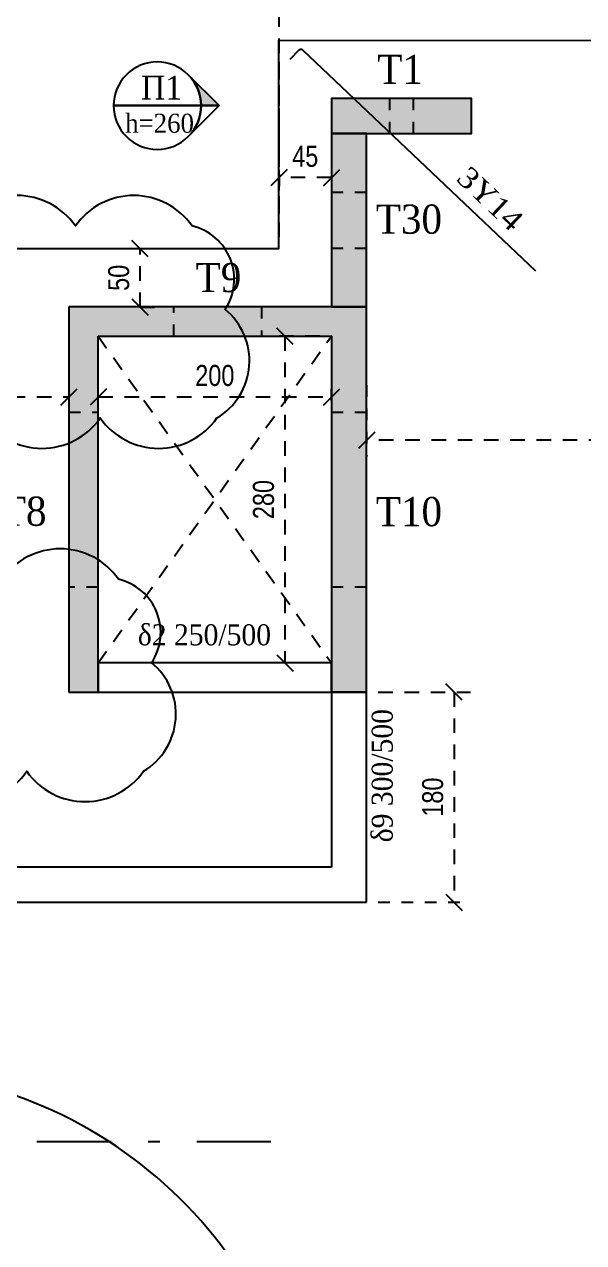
# Model space of a CAD drawing. Header units: millimetres. Extents: x -2171 to 1563, y -1758 to -1505.
# Drawn here: x 640.88 to 645.67, y -1607.43 to -1596.99 of the extents above; entities that cross this region are included whole.
import ezdxf

# ---------------------------------------------------------------- set-up
doc = ezdxf.new("R2010")
doc.units = ezdxf.units.MM
doc.header["$PDMODE"] = 32
for name, pattern in [('DASHDOT', [25.4, 12.7, -6.35, 0, -6.35]), ('DASHED2', [0.375, 0.25, -0.125]), ('DOT', [0.025, 0, -0.025]), ('HIDDEN', [0.375, 0.25, -0.125]), ('HIDDEN2', [0.1875, 0.125, -0.0625])]:
    doc.linetypes.add(name, pattern=pattern)
doc.layers.get('Defpoints').update_dxf_attribs({"color": 6})
doc.layers.add('A-ANNO-DIMS', color=1, linetype='Continuous', lineweight=9)
for name, color, linetype in [('athinas comments', 10, 'Continuous'), ('DIASTASEIS', 7, 'Continuous'), ('Fill_Col', 7, 'Continuous'), ('Geo_Beam', 7, 'Continuous'), ('Geo_Col', 7, 'Continuous'), ('Geo_Lines', 7, 'Continuous'), ('Rods_Slab_0', 7, 'Continuous'), ('Sect_Line_Symbol', 7, 'Continuous'), ('Text_Beam', 7, 'Continuous'), ('Text_Col_-1', 7, 'Continuous'), ('Text_Reinf_Slab_0', 7, 'Continuous'), ('Text_Slab', 7, 'Continuous')]:
    doc.layers.add(name, color=color, linetype=linetype)
doc.styles.add('1-100', font='arial.ttf', dxfattribs={"width": 0.8})
doc.styles.add('S1TmsNwRmn1088_b_934_161', font='times.ttf', dxfattribs={"width": 0.933629, "height": 0.10875})
doc.styles.add('S1TmsNwRmn11_b_1089_161', font='times.ttf', dxfattribs={"width": 1.089234, "height": 0.001087})
doc.styles.add('S1TmsNwRmn11_b_934_161', font='times.ttf', dxfattribs={"width": 0.933629, "height": 0.001087})
doc.styles.add('S1TmsNwRmn1359_b_934_161', font='times.ttf', dxfattribs={"width": 0.933629, "height": 0.135937})
doc.dimstyles.new('Copy of 1-100', dxfattribs={"dimtxt": 0.18, "dimasz": 0.14, "dimexe": 0.14, "dimexo": 0.1, "dimgap": 0.09, "dimtad": 1, "dimdec": 0, "dimlfac": 100, "dimrnd": 5, "dimzin": 5, "dimdsep": 46, "dimtxsty": '1-100', "dimblk": 'OBLIQUE', "dimcen": 0.09, "dimclrd": 1, "dimclre": 1, "dimclrt": 2, "dimadec": 0, "dimazin": 0, "dimtfac": 1, "dimtdec": 0, "dimtix": 1, "dimtmove": 2, "dimatfit": 3, "dimfxl": 5, "dimfxlon": 1, "dimtolj": 1, "dimtzin": 5, "dimarcsym": 0})

# ---------------------------------------------------------------- blocks, each defined once
blk = doc.blocks.new('Label_Όροφος 6-RC_XSN2633_1254')
at = {"layer": 'Text_Slab'}
blk.add_hatch(color=174, dxfattribs=at).paths.add_polyline_path([(0.1768, 0.1768, -0.198912), (0.25, 0), (0.3536, 0)])
at = {"layer": 'Text_Slab', "color": 174}
for points in [[(-0.25, 0, 0.414214), (0, -0.25, 0.414214), (0.25, 0, 0.414214), (0, 0.25, 0.414214)], [(0.1768, 0.1768, -0.198912), (0.25, 0), (0.3536, 0)], [(0.25, 0, -0.198912), (0.1768, -0.1768), (0.3536, 0)]]:
    blk.add_lwpolyline(points, format="xyb", close=True, dxfattribs=at)
blk.add_lwpolyline([(0.25, 0), (-0.25, 0)], close=True, dxfattribs=at)
blk = doc.blocks.new('_Oblique')
at = {"color": 0, "linetype": 'ByBlock', "lineweight": -2}
blk.add_line((-0.5, -0.5), (0.5, 0.5), dxfattribs=at)
blk = doc.blocks.new('*D314')
at = {"layer": 'A-ANNO-DIMS', "color": 1, "linetype": 'HIDDEN', "lineweight": -2, "ltscale": 0.5, "transparency": 16777216}
blk.add_line((643.408, -1599.662), (642.968, -1599.662), dxfattribs=at)
at = {"layer": 'A-ANNO-DIMS', "color": 1, "linetype": 'DASHED2', "lineweight": -2, "ltscale": 0.5, "transparency": 16777216}
blk.add_line((643.108, -1599.662), (643.108, -1602.462), dxfattribs=at)
at = {"layer": 'A-ANNO-DIMS', "color": 1, "linetype": 'HIDDEN2', "lineweight": -2, "ltscale": 0.5, "transparency": 16777216}
blk.add_line((643.407, -1602.462), (642.968, -1602.462), dxfattribs=at)
at = {"layer": 'Defpoints', "color": 0, "ltscale": 0.5, "transparency": 16777216}
for p in [(643.508, -1599.662), (643.108, -1602.462), (643.507, -1602.462)]:
    blk.add_point(p, dxfattribs=at)
at = {"layer": 'A-ANNO-DIMS', "color": 1, "lineweight": -2, "ltscale": 0.5, "transparency": 16777216, "xscale": 0.14, "yscale": 0.14, "zscale": 0.14}
for p, rotation in [((643.108, -1599.662), 90), ((643.108, -1602.462), 270)]:
    blk.add_blockref('_Oblique', p, dxfattribs=dict(at, rotation=rotation))
at = {"layer": 'A-ANNO-DIMS', "color": 2, "ltscale": 0.5, "transparency": 16777216, "insert": (642.926, -1601.062), "char_height": 0.18, "attachment_point": 5, "rotation": 90, "style": '1-100'}
blk.add_mtext('\\A1;280', dxfattribs=at)
blk = doc.blocks.new('*D315')
at = {"layer": 'A-ANNO-DIMS', "color": 1, "linetype": 'HIDDEN2', "lineweight": -2, "ltscale": 0.5, "transparency": 16777216}
blk.add_line((641.258, -1600.212), (641.258, -1600.042), dxfattribs=at)
at = {"layer": 'A-ANNO-DIMS', "color": 1, "linetype": 'HIDDEN', "lineweight": -2, "ltscale": 0.5, "transparency": 16777216}
blk.add_line((637.608, -1600.152), (637.608, -1600.322), dxfattribs=at)
at = {"layer": 'A-ANNO-DIMS', "color": 1, "linetype": 'DASHED2', "lineweight": -2, "ltscale": 0.5, "transparency": 16777216}
blk.add_line((637.608, -1600.182), (641.258, -1600.182), dxfattribs=at)
at = {"layer": 'Defpoints', "color": 0, "ltscale": 0.5, "transparency": 16777216}
for p in [(637.608, -1600.052), (641.258, -1600.182), (641.258, -1600.312)]:
    blk.add_point(p, dxfattribs=at)
at = {"layer": 'A-ANNO-DIMS', "color": 1, "lineweight": -2, "ltscale": 0.5, "transparency": 16777216, "xscale": 0.14, "yscale": 0.14, "zscale": 0.14, "rotation": 180}
blk.add_blockref('_Oblique', (637.608, -1600.182), dxfattribs=at)
at = {"layer": 'A-ANNO-DIMS', "color": 1, "lineweight": -2, "ltscale": 0.5, "transparency": 16777216, "xscale": 0.14, "yscale": 0.14, "zscale": 0.14}
blk.add_blockref('_Oblique', (641.258, -1600.182), dxfattribs=at)
at = {"layer": 'A-ANNO-DIMS', "color": 2, "ltscale": 0.5, "transparency": 16777216, "insert": (639.433, -1600), "char_height": 0.18, "attachment_point": 5, "style": '1-100'}
blk.add_mtext('\\A1;365', dxfattribs=at)
blk = doc.blocks.new('*D316')
at = {"layer": 'A-ANNO-DIMS', "color": 1, "linetype": 'HIDDEN', "lineweight": -2, "ltscale": 0.5, "transparency": 16777216}
blk.add_line((641.508, -1600.212), (641.508, -1600.042), dxfattribs=at)
at = {"layer": 'A-ANNO-DIMS', "color": 1, "linetype": 'HIDDEN2', "lineweight": -2, "ltscale": 0.5, "transparency": 16777216}
blk.add_line((643.508, -1600.212), (643.508, -1600.042), dxfattribs=at)
at = {"layer": 'A-ANNO-DIMS', "color": 1, "linetype": 'DASHED2', "lineweight": -2, "ltscale": 0.5, "transparency": 16777216}
blk.add_line((641.508, -1600.182), (643.508, -1600.182), dxfattribs=at)
at = {"layer": 'Defpoints', "color": 0, "ltscale": 0.5, "transparency": 16777216}
for p in [(643.508, -1600.182), (641.508, -1600.312), (643.508, -1600.312)]:
    blk.add_point(p, dxfattribs=at)
at = {"layer": 'A-ANNO-DIMS', "color": 1, "lineweight": -2, "ltscale": 0.5, "transparency": 16777216, "xscale": 0.14, "yscale": 0.14, "zscale": 0.14, "rotation": 180}
blk.add_blockref('_Oblique', (641.508, -1600.182), dxfattribs=at)
at = {"layer": 'A-ANNO-DIMS', "color": 1, "lineweight": -2, "ltscale": 0.5, "transparency": 16777216, "xscale": 0.14, "yscale": 0.14, "zscale": 0.14}
blk.add_blockref('_Oblique', (643.508, -1600.182), dxfattribs=at)
at = {"layer": 'A-ANNO-DIMS', "color": 2, "ltscale": 0.5, "transparency": 16777216, "insert": (642.508, -1600), "char_height": 0.18, "attachment_point": 5, "style": '1-100'}
blk.add_mtext('\\A1;200', dxfattribs=at)
blk = doc.blocks.new('*D820')
at = {"layer": 'Defpoints', "color": 0, "ltscale": 0.5, "transparency": 16777216}
for p in [(643.808, -1599.983), (655.065, -1599.983), (643.808, -1600.554)]:
    blk.add_point(p, dxfattribs=at)
at = {"layer": 'DIASTASEIS', "color": 1, "linetype": 'HIDDEN2', "lineweight": -2, "ltscale": 0.5, "transparency": 16777216}
blk.add_line((643.808, -1600.083), (643.808, -1600.694), dxfattribs=at)
at = {"layer": 'DIASTASEIS', "color": 1, "linetype": 'HIDDEN', "lineweight": -2, "ltscale": 0.5, "transparency": 16777216}
blk.add_line((655.065, -1600.083), (655.065, -1600.694), dxfattribs=at)
at = {"layer": 'DIASTASEIS', "color": 1, "linetype": 'DASHED2', "lineweight": -2, "ltscale": 0.5, "transparency": 16777216}
blk.add_line((655.065, -1600.554), (643.808, -1600.554), dxfattribs=at)
at = {"layer": 'DIASTASEIS', "color": 1, "lineweight": -2, "ltscale": 0.5, "transparency": 16777216, "xscale": 0.14, "yscale": 0.14, "zscale": 0.14, "rotation": 180}
blk.add_blockref('_Oblique', (643.808, -1600.554), dxfattribs=at)
at = {"layer": 'DIASTASEIS', "color": 1, "lineweight": -2, "ltscale": 0.5, "transparency": 16777216, "xscale": 0.14, "yscale": 0.14, "zscale": 0.14}
blk.add_blockref('_Oblique', (655.065, -1600.554), dxfattribs=at)
at = {"layer": 'DIASTASEIS', "color": 2, "ltscale": 0.5, "transparency": 16777216, "insert": (649.436, -1600.372), "char_height": 0.18, "attachment_point": 5, "style": '1-100'}
blk.add_mtext('\\A1;1125', dxfattribs=at)
blk = doc.blocks.new('*D823')
at = {"layer": 'Defpoints', "color": 0, "ltscale": 0.5, "transparency": 16777216}
for p in [(643.058, -1598.177), (643.508, -1598.177), (643.058, -1598.303)]:
    blk.add_point(p, dxfattribs=at)
at = {"layer": 'DIASTASEIS', "color": 1, "linetype": 'HIDDEN2', "lineweight": -2, "ltscale": 0.5, "transparency": 16777216}
blk.add_line((643.058, -1598.277), (643.058, -1598.443), dxfattribs=at)
at = {"layer": 'DIASTASEIS', "color": 1, "linetype": 'DASHED2', "lineweight": -2, "ltscale": 0.5, "transparency": 16777216}
blk.add_line((643.508, -1598.303), (643.058, -1598.303), dxfattribs=at)
at = {"layer": 'DIASTASEIS', "color": 1, "linetype": 'HIDDEN', "lineweight": -2, "ltscale": 0.5, "transparency": 16777216}
blk.add_line((643.508, -1598.277), (643.508, -1598.443), dxfattribs=at)
at = {"layer": 'DIASTASEIS', "color": 1, "lineweight": -2, "ltscale": 0.5, "transparency": 16777216, "xscale": 0.14, "yscale": 0.14, "zscale": 0.14, "rotation": 180}
blk.add_blockref('_Oblique', (643.058, -1598.303), dxfattribs=at)
at = {"layer": 'DIASTASEIS', "color": 1, "lineweight": -2, "ltscale": 0.5, "transparency": 16777216, "xscale": 0.14, "yscale": 0.14, "zscale": 0.14}
blk.add_blockref('_Oblique', (643.508, -1598.303), dxfattribs=at)
at = {"layer": 'DIASTASEIS', "color": 2, "ltscale": 0.5, "transparency": 16777216, "insert": (643.283, -1598.122), "char_height": 0.18, "attachment_point": 5, "style": '1-100'}
blk.add_mtext('\\A1;45', dxfattribs=at)
blk = doc.blocks.new('*D826')
at = {"layer": 'Defpoints', "color": 0, "ltscale": 0.5, "transparency": 16777216}
for p in [(641.867, -1598.912), (641.867, -1598.912), (641.867, -1599.412)]:
    blk.add_point(p, dxfattribs=at)
at = {"layer": 'DIASTASEIS', "color": 1, "linetype": 'HIDDEN2', "lineweight": -2, "ltscale": 0.5, "transparency": 16777216}
blk.add_line((641.867, -1598.912), (642.007, -1598.912), dxfattribs=at)
at = {"layer": 'DIASTASEIS', "color": 1, "linetype": 'DASHED2', "lineweight": -2, "ltscale": 0.5, "transparency": 16777216}
blk.add_line((641.867, -1599.412), (641.867, -1598.912), dxfattribs=at)
at = {"layer": 'DIASTASEIS', "color": 1, "linetype": 'HIDDEN', "lineweight": -2, "ltscale": 0.5, "transparency": 16777216}
blk.add_line((641.867, -1599.412), (642.007, -1599.412), dxfattribs=at)
at = {"layer": 'DIASTASEIS', "color": 1, "lineweight": -2, "ltscale": 0.5, "transparency": 16777216, "xscale": 0.14, "yscale": 0.14, "zscale": 0.14}
for p, rotation in [((641.867, -1598.912), 90), ((641.867, -1599.412), 270)]:
    blk.add_blockref('_Oblique', p, dxfattribs=dict(at, rotation=rotation))
at = {"layer": 'DIASTASEIS', "color": 2, "ltscale": 0.5, "transparency": 16777216, "insert": (641.685, -1599.162), "char_height": 0.18, "attachment_point": 5, "rotation": 90, "style": '1-100'}
blk.add_mtext('\\A1;50', dxfattribs=at)
blk = doc.blocks.new('*D828')
at = {"layer": 'Defpoints', "color": 0, "ltscale": 0.5, "transparency": 16777216}
for p in [(643.058, -1595.982), (633.078, -1598.912), (643.058, -1598.912)]:
    blk.add_point(p, dxfattribs=at)
at = {"layer": 'DIASTASEIS', "color": 1, "linetype": 'HIDDEN', "lineweight": -2, "ltscale": 0.5, "transparency": 16777216}
blk.add_line((633.078, -1598.812), (633.078, -1595.842), dxfattribs=at)
at = {"layer": 'DIASTASEIS', "color": 1, "linetype": 'HIDDEN2', "lineweight": -2, "ltscale": 0.5, "transparency": 16777216}
blk.add_line((643.058, -1598.812), (643.058, -1595.842), dxfattribs=at)
at = {"layer": 'DIASTASEIS', "color": 1, "linetype": 'DASHED2', "lineweight": -2, "ltscale": 0.5, "transparency": 16777216}
blk.add_line((633.078, -1595.982), (643.058, -1595.982), dxfattribs=at)
at = {"layer": 'DIASTASEIS', "color": 1, "lineweight": -2, "ltscale": 0.5, "transparency": 16777216, "xscale": 0.14, "yscale": 0.14, "zscale": 0.14, "rotation": 180}
blk.add_blockref('_Oblique', (633.078, -1595.982), dxfattribs=at)
at = {"layer": 'DIASTASEIS', "color": 1, "lineweight": -2, "ltscale": 0.5, "transparency": 16777216, "xscale": 0.14, "yscale": 0.14, "zscale": 0.14}
blk.add_blockref('_Oblique', (643.058, -1595.982), dxfattribs=at)
at = {"layer": 'DIASTASEIS', "color": 2, "ltscale": 0.5, "transparency": 16777216, "insert": (638.068, -1595.8), "char_height": 0.18, "attachment_point": 5, "style": '1-100'}
blk.add_mtext('\\A1;1000', dxfattribs=at)
blk = doc.blocks.new('*D829')
at = {"layer": 'Defpoints', "color": 0, "ltscale": 0.5, "transparency": 16777216}
for p in [(655.066, -1595.982), (655.066, -1597.132), (643.058, -1598.912)]:
    blk.add_point(p, dxfattribs=at)
at = {"layer": 'DIASTASEIS', "color": 1, "linetype": 'HIDDEN', "lineweight": -2, "ltscale": 0.5, "transparency": 16777216}
blk.add_line((643.058, -1598.812), (643.058, -1595.842), dxfattribs=at)
at = {"layer": 'DIASTASEIS', "color": 1, "linetype": 'HIDDEN2', "lineweight": -2, "ltscale": 0.5, "transparency": 16777216}
blk.add_line((655.066, -1597.032), (655.066, -1595.842), dxfattribs=at)
at = {"layer": 'DIASTASEIS', "color": 1, "linetype": 'DASHED2', "lineweight": -2, "ltscale": 0.5, "transparency": 16777216}
blk.add_line((643.058, -1595.982), (655.066, -1595.982), dxfattribs=at)
at = {"layer": 'DIASTASEIS', "color": 1, "lineweight": -2, "ltscale": 0.5, "transparency": 16777216, "xscale": 0.14, "yscale": 0.14, "zscale": 0.14, "rotation": 180}
blk.add_blockref('_Oblique', (643.058, -1595.982), dxfattribs=at)
at = {"layer": 'DIASTASEIS', "color": 1, "lineweight": -2, "ltscale": 0.5, "transparency": 16777216, "xscale": 0.14, "yscale": 0.14, "zscale": 0.14}
blk.add_blockref('_Oblique', (655.066, -1595.982), dxfattribs=at)
at = {"layer": 'DIASTASEIS', "color": 2, "ltscale": 0.5, "transparency": 16777216, "insert": (649.062, -1595.8), "char_height": 0.18, "attachment_point": 5, "style": '1-100'}
blk.add_mtext('\\A1;1200', dxfattribs=at)
blk = doc.blocks.new('*D837')
at = {"layer": 'Defpoints', "color": 0, "ltscale": 0.5, "transparency": 16777216}
for p in [(643.808, -1602.712), (643.808, -1604.513), (644.558, -1604.513)]:
    blk.add_point(p, dxfattribs=at)
at = {"layer": 'DIASTASEIS', "color": 1, "linetype": 'HIDDEN', "lineweight": -2, "ltscale": 0.5, "transparency": 16777216}
blk.add_line((643.908, -1602.712), (644.698, -1602.712), dxfattribs=at)
at = {"layer": 'DIASTASEIS', "color": 1, "linetype": 'DASHED2', "lineweight": -2, "ltscale": 0.5, "transparency": 16777216}
blk.add_line((644.558, -1602.712), (644.558, -1604.513), dxfattribs=at)
at = {"layer": 'DIASTASEIS', "color": 1, "linetype": 'HIDDEN2', "lineweight": -2, "ltscale": 0.5, "transparency": 16777216}
blk.add_line((643.908, -1604.513), (644.698, -1604.513), dxfattribs=at)
at = {"layer": 'DIASTASEIS', "color": 1, "lineweight": -2, "ltscale": 0.5, "transparency": 16777216, "xscale": 0.14, "yscale": 0.14, "zscale": 0.14}
for p, rotation in [((644.558, -1602.712), 90), ((644.558, -1604.513), 270)]:
    blk.add_blockref('_Oblique', p, dxfattribs=dict(at, rotation=rotation))
at = {"layer": 'DIASTASEIS', "color": 2, "ltscale": 0.5, "transparency": 16777216, "insert": (644.376, -1603.612), "char_height": 0.18, "attachment_point": 5, "rotation": 90, "style": '1-100'}
blk.add_mtext('\\A1;180', dxfattribs=at)

msp = doc.modelspace()

# ---------------------------------------------------------------- hatches: boundary and pattern name
at = {"layer": 'Fill_Col'}
for points in [[(643.5076, -1597.9265), (644.7076, -1597.9265), (644.7076, -1597.6265), (643.5076, -1597.6265)], [(643.8076, -1599.4119), (643.8076, -1597.9265), (643.5076, -1597.9265), (643.5076, -1599.4119)], [(641.5076, -1599.6619), (643.5076, -1599.6619), (643.6576, -1599.5369), (643.8076, -1599.4119), (641.2576, -1599.4119), (641.3826, -1599.5369)], [(641.5076, -1602.7119), (641.5076, -1599.6619), (641.3826, -1599.5369), (641.2576, -1599.4119), (641.2576, -1602.7119)], [(643.8076, -1602.7119), (643.8076, -1599.4119), (643.6576, -1599.5369), (643.5076, -1599.6619), (643.5076, -1602.7119)]]:
    msp.add_hatch(color=252, dxfattribs=at).paths.add_polyline_path(points)

# ---------------------------------------------------------------- linework, layer by layer
at = {"color": 2, "linetype": 'HIDDEN', "ltscale": 0.5}
for p, q in [((641.5076, -1599.6619), (643.5076, -1602.4622)), ((641.5076, -1602.4622), (643.5076, -1599.6619))]:
    msp.add_line(p, q, dxfattribs=at)
at = {"color": 6}
msp.add_lwpolyline([(641.5076, -1599.6619), (643.5076, -1599.6619), (643.5076, -1602.462), (641.5076, -1602.462)], close=True, dxfattribs=at)
at = {"layer": 'athinas comments'}
for points in [[(639.526, -1600.3628, 0.5205671), (640.526, -1600.3628, 0.5205671), (641.526, -1600.3628, 0.5205671), (642.526, -1600.3628, 0.5205671), (642.5965, -1599.4333, 0.5205671), (642.3129, -1598.7169, 0.5205671), (641.3129, -1598.7169, 0.5205671), (640.3129, -1598.7169, 0.5205671), (639.526, -1598.9299, 0.5205671)], [(638.8956, -1603.3905, 0.5205671), (639.8956, -1603.3905, 0.5205671), (640.8956, -1603.3905, 0.5205671), (641.8956, -1603.3905, 0.5205671), (641.9661, -1602.461, 0.5205671), (641.6826, -1601.7446, 0.5205671), (640.6826, -1601.7446, 0.5205671), (639.6826, -1601.7446, 0.5205671), (638.8956, -1601.9576, 0.5205671)]]:
    msp.add_lwpolyline(points, format="xyb", close=True, dxfattribs=at)
at = {"layer": 'Geo_Beam', "color": 94}
msp.add_lwpolyline([(641.5076, -1602.7119), (643.5076, -1602.7119), (643.5076, -1602.4619), (641.5076, -1602.4619)], close=True, dxfattribs=at)
for points in [[(643.5076, -1602.7119), (643.5076, -1604.213)], [(643.8076, -1602.7119), (643.5076, -1602.7119)], [(643.8076, -1604.513), (643.8076, -1602.7119)], [(643.5076, -1604.213), (636.6575, -1604.213)], [(636.6563, -1604.513), (643.8076, -1604.513)]]:
    msp.add_lwpolyline(points, dxfattribs=at)
at = {"layer": 'Geo_Col', "color": 94}
for points in [[(643.5076, -1597.9265), (644.7076, -1597.9265), (644.7076, -1597.6265), (643.5076, -1597.6265)], [(643.8076, -1599.4119), (643.8076, -1597.9265), (643.5076, -1597.9265), (643.5076, -1599.4119)]]:
    msp.add_lwpolyline(points, close=True, dxfattribs=at)
at = {"layer": 'Geo_Col', "color": 94, "linetype": 'DOT'}
for points in [[(643.5076, -1597.9265), (644.0076, -1597.9265), (644.0076, -1597.6265), (643.5076, -1597.6265)], [(644.7076, -1597.6265), (644.2076, -1597.6265), (644.2076, -1597.9265), (644.7076, -1597.9265)], [(643.5076, -1597.9265), (643.5076, -1598.4265), (643.8076, -1598.4265), (643.8076, -1597.9265)], [(643.8076, -1599.4119), (643.8076, -1598.9119), (643.5076, -1598.9119), (643.5076, -1599.4119)], [(641.2576, -1599.4119), (641.2576, -1600.3119), (641.5076, -1600.3119), (641.5076, -1599.6619), (642.1576, -1599.6619), (642.1576, -1599.4119)], [(643.8076, -1599.4119), (642.9076, -1599.4119), (642.9076, -1599.6619), (643.5076, -1599.6619), (643.5076, -1600.3119), (643.8076, -1600.3119)], [(641.5076, -1602.7119), (641.5076, -1601.8119), (641.2576, -1601.8119), (641.2576, -1602.7119)], [(643.8076, -1602.7119), (643.8076, -1601.8119), (643.5076, -1601.8119), (643.5076, -1602.7119)]]:
    msp.add_lwpolyline(points, close=True, dxfattribs=at)
at = {"layer": 'Geo_Col', "color": 94}
for points in [[(643.8076, -1599.4119), (641.2576, -1599.4119)], [(641.2576, -1599.4119), (641.2576, -1602.7119)], [(643.8076, -1602.7119), (643.8076, -1599.4119)], [(641.5076, -1599.6619), (643.5076, -1599.6619)], [(641.5076, -1602.7119), (641.5076, -1599.6619)], [(643.5076, -1599.6619), (643.5076, -1602.7119)], [(641.2576, -1602.7119), (641.5076, -1602.7119)], [(643.5076, -1602.7119), (643.8076, -1602.7119)]]:
    msp.add_lwpolyline(points, dxfattribs=at)
at = {"layer": 'Geo_Lines', "color": 94}
msp.add_lwpolyline([(633.0777, -1598.9119), (643.0577, -1598.9119), (643.0577, -1597.1265), (655.0664, -1597.1323, -0.3261907), (657.7807, -1599.1159), (658.7804, -1602.2826, -0.506899), (656.7326, -1605.0765), (652.1095, -1605.0765, 0.9908737), (652.104, -1605.6765), (656.5512, -1605.6765, -0.4559686), (657.9979, -1607.342), (657.3772, -1611.4727, -0.3899719), (653.894, -1614.2779), (644.6142, -1613.8588, -0.4117698), (642.6485, -1611.4243), (642.8935, -1608.9981, 0.0876988), (642.8054, -1607.8146, 0.1882394), (640.624, -1606.1125), (633.0775, -1606.1124)], format="xyb", close=True, dxfattribs=at)
msp.add_lwpolyline([(641.5076, -1599.6619), (643.5076, -1599.6619), (643.5076, -1602.462), (641.5076, -1602.462)], close=True, dxfattribs=at)
msp.add_lwpolyline([(641.5076, -1599.6619), (643.5076, -1599.6619), (643.5076, -1602.462), (641.5076, -1602.462)], close=True, dxfattribs=at)
at = {"layer": 'Rods_Slab_0', "color": 7}
msp.add_lwpolyline([(643.1551, -1597.2885), (643.2309, -1597.2088), (643.2339, -1597.2062), (643.2373, -1597.2043), (643.241, -1597.2031), (643.2449, -1597.2026), (643.2488, -1597.2029), (643.2526, -1597.2039), (643.2561, -1597.2057), (643.2592, -1597.2081), (645.2559, -1599.1033)], dxfattribs=at)
at = {"layer": 'Sect_Line_Symbol', "color": 2, "linetype": 'DASHDOT', "ltscale": 0.05}
msp.add_line((634.133, -1606.5619), (643.1196, -1606.5619), dxfattribs=at)

# ---------------------------------------------------------------- block references
at = {"xscale": 1.5, "yscale": 1.5, "zscale": 1.5}
msp.add_blockref('Label_Όροφος 6-RC_XSN2633_1254', (642.0146, -1597.6864, 30.075), dxfattribs=at)

# ---------------------------------------------------------------- texts
at = {"layer": 'Text_Beam', "color": 3, "style": 'S1TmsNwRmn1088_b_934_161', "width": 0.933629}
msp.add_text(' δ2 250/500', height=0.18, dxfattribs=at).set_placement((641.7844, -1602.3112))
msp.add_text(' δ9 300/500', height=0.18, rotation=90, dxfattribs=at).set_placement((644.0326, -1604.0625))
at = {"layer": 'Text_Col_-1', "color": 200, "style": 'S1TmsNwRmn11_b_934_161', "width": 0.933629}
for s, p in [('T1', (643.9002, -1597.5003)), ('T30', (643.8874, -1598.7838)), ('T9', (642.3437, -1599.2842)), ('T8', (640.6734, -1601.2869)), ('T10', (643.8878, -1601.2904))]:
    msp.add_text(s, height=0.25, dxfattribs=at).set_placement(p)
at = {"layer": 'Text_Reinf_Slab_0', "color": 7, "style": 'S1TmsNwRmn11_b_1089_161', "width": 1.089234}
msp.add_text('3Y14', height=0.18, rotation=316.44904, dxfattribs=at).set_placement((644.5681, -1598.3214))
at = {"layer": 'Text_Slab', "color": 174, "style": 'S1TmsNwRmn1359_b_934_161', "width": 0.933629}
msp.add_text('   Π1', height=0.20391, dxfattribs=at).set_placement((641.66, -1597.6339, 30.075))
at = {"layer": 'Text_Slab', "color": 5, "style": 'S1TmsNwRmn1088_b_934_161', "width": 0.933629}
msp.add_text('h=260', height=0.16312, dxfattribs=at).set_placement((641.7392, -1597.9189, 30.075))

# ---------------------------------------------------------------- dimensions: what is measured, and where the dimension line sits
at = {"layer": 'A-ANNO-DIMS', "ltscale": 0.5}
dim = msp.add_linear_dim(base=(643.1082, -1602.4619), p1=(643.5076, -1599.6619), p2=(643.5074, -1602.4619), angle=90, dimstyle='Copy of 1-100', dxfattribs=at)
dim.commit()
dim.dimension.update_dxf_attribs({"geometry": '*D314', "text_midpoint": (642.9263, -1601.0619)})
for base, p1, p2, picture, middle in [((641.2576, -1600.182), (637.6077, -1600.0524), (641.2576, -1600.3119), '*D315', (639.4326, -1600.0001)), ((643.5076, -1600.182), (641.5076, -1600.3119), (643.5076, -1600.3119), '*D316', (642.5076, -1600.0001))]:
    dim = msp.add_linear_dim(base=base, p1=p1, p2=p2, dimstyle='Copy of 1-100', dxfattribs=at)
    dim.commit()
    dim.dimension.update_dxf_attribs({"geometry": picture, "text_midpoint": middle})
at = {"layer": 'DIASTASEIS', "ltscale": 0.5}
for base, p1, p2, picture, middle in [((643.0577, -1595.9817), (633.0777, -1598.9119), (643.0577, -1598.9119), '*D828', (638.0677, -1595.7998)), ((655.0664, -1595.9817), (643.0577, -1598.9119), (655.0664, -1597.1323), '*D829', (649.062, -1595.7998)), ((643.0577, -1598.3033), (643.5076, -1598.1765), (643.0577, -1598.1765), '*D823', (643.2826, -1598.1217)), ((643.8076, -1600.5543), (655.065, -1599.9831), (643.8076, -1599.9831), '*D820', (649.4363, -1600.3724))]:
    dim = msp.add_linear_dim(base=base, p1=p1, p2=p2, dimstyle='Copy of 1-100', dxfattribs=at)
    dim.commit()
    dim.dimension.update_dxf_attribs({"geometry": picture, "text_midpoint": middle})
for base, p1, p2, picture, middle in [((641.8668, -1598.9119), (641.8668, -1599.4119), (641.8668, -1598.9119), '*D826', (641.6849, -1599.1619)), ((644.558, -1604.513), (643.8076, -1602.7119), (643.8076, -1604.513), '*D837', (644.376, -1603.6124))]:
    dim = msp.add_linear_dim(base=base, p1=p1, p2=p2, angle=90, dimstyle='Copy of 1-100', dxfattribs=at)
    dim.commit()
    dim.dimension.update_dxf_attribs({"geometry": picture, "text_midpoint": middle})

doc.saveas('drawing.dxf')
